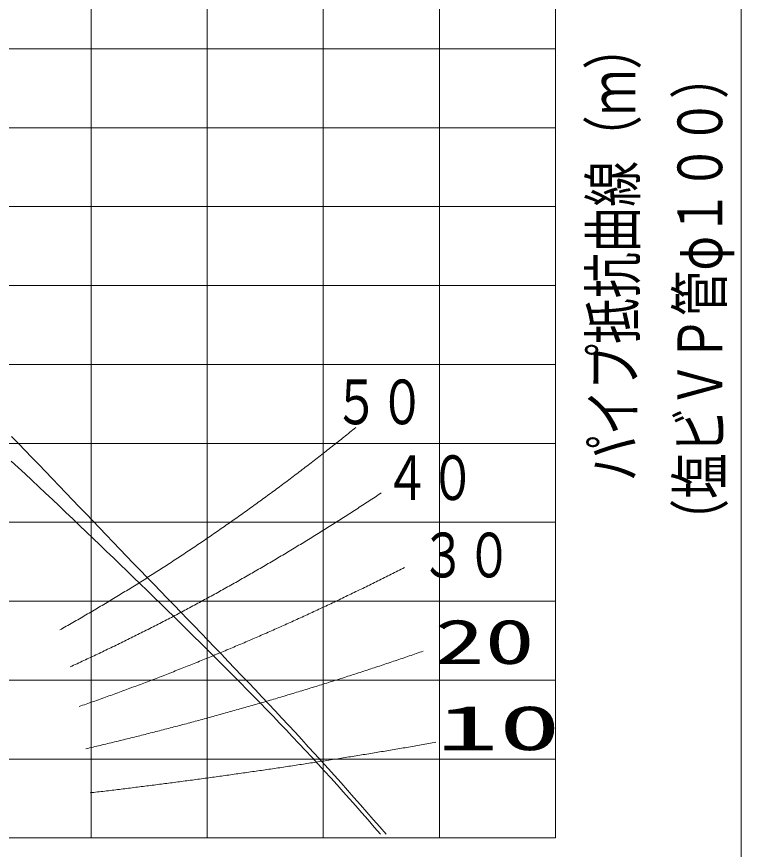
# Model space of a CAD drawing. Units: millimetres on the paper. Extents: x -305 to 305, y -152 to 152.
# Drawn here: x -205.3 to -158.5, y -100.8 to -46.9 of the extents above; entities that cross this region are included whole.
import ezdxf
from ezdxf.enums import TextEntityAlignment as Align

# ---------------------------------------------------------------- set-up
doc = ezdxf.new("R2010")
doc.units = ezdxf.units.MM
doc.linetypes.add('LONG_DASHED2', pattern=[13, 12, -1])
doc.layers.add('0-0_PV', color=7, linetype='Continuous', lineweight=9)
doc.styles.add('ＭＳ ゴシック', font='')
doc.styles.get('ＭＳ ゴシック').set_extended_font_data('MS Gothic')

msp = doc.modelspace()

# ---------------------------------------------------------------- linework, layer by layer
at = {"layer": '0-0_PV'}
for p, q in [((-158.484, -3.013), (-158.484, -112.013)), ((-200.485, -23.482), (-200.485, -100.013)), ((-192.985, -23.482), (-192.985, -100.013)), ((-185.485, -23.482), (-185.485, -100.013)), ((-177.985, -23.482), (-177.985, -100.013)), ((-170.484, -23.482), (-170.484, -100.013)), ((-245.485, -48.992), (-170.484, -48.992)), ((-245.485, -54.095), (-170.484, -54.095)), ((-245.485, -59.197), (-170.484, -59.197)), ((-245.485, -64.299), (-170.484, -64.299)), ((-245.485, -69.401), (-170.484, -69.401)), ((-245.485, -74.503), (-170.484, -74.503)), ((-245.485, -79.605), (-170.484, -79.605)), ((-245.485, -84.707), (-170.484, -84.707)), ((-245.485, -89.809), (-170.484, -89.809)), ((-170.484, -94.911), (-245.485, -94.911)), ((-245.485, -100.013), (-170.484, -100.013))]:
    msp.add_line(p, q, dxfattribs=at)
for points in [[(-186.652, -76.052), (-186.555, -75.978), (-186.458, -75.903), (-186.361, -75.829), (-186.265, -75.754), (-186.168, -75.68), (-186.071, -75.605), (-185.975, -75.53), (-185.878, -75.455), (-185.782, -75.38), (-185.686, -75.305), (-185.589, -75.23), (-185.493, -75.155), (-185.397, -75.08), (-185.301, -75.005), (-185.205, -74.929), (-185.109, -74.854), (-185.013, -74.778), (-184.917, -74.703), (-184.821, -74.627), (-184.726, -74.551), (-184.63, -74.475), (-184.534, -74.399), (-184.439, -74.323), (-184.343, -74.247), (-184.248, -74.171), (-184.152, -74.095), (-184.057, -74.019), (-183.962, -73.942), (-183.867, -73.866), (-183.771, -73.789), (-183.676, -73.713), (-183.581, -73.636), (-183.486, -73.559), (-183.391, -73.482), (-183.391, -73.482)], [(-198.195, -81.79), (-198.632, -81.335), (-199.068, -80.881), (-199.505, -80.426), (-199.941, -79.971), (-200.377, -79.515), (-200.813, -79.06), (-201.249, -78.605), (-201.685, -78.15), (-202.122, -77.695), (-202.558, -77.24), (-202.995, -76.785), (-203.432, -76.331), (-203.87, -75.877), (-204.308, -75.423), (-204.746, -74.97), (-205.185, -74.518), (-205.625, -74.067)], [(-190.478, -78.886), (-190.379, -78.815), (-190.28, -78.744), (-190.18, -78.672), (-190.081, -78.601), (-189.982, -78.53), (-189.883, -78.458), (-189.785, -78.387), (-189.686, -78.315), (-189.587, -78.243), (-189.488, -78.171), (-189.39, -78.099), (-189.291, -78.027), (-189.192, -77.955), (-189.094, -77.883), (-188.996, -77.811), (-188.897, -77.738), (-188.799, -77.666), (-188.701, -77.593), (-188.602, -77.521), (-188.504, -77.448), (-188.406, -77.375), (-188.308, -77.303), (-188.21, -77.23), (-188.113, -77.157), (-188.015, -77.084), (-187.917, -77.01), (-187.819, -76.937), (-187.722, -76.864), (-187.624, -76.79), (-187.527, -76.717), (-187.429, -76.643), (-187.332, -76.57), (-187.235, -76.496), (-187.137, -76.422), (-187.04, -76.348), (-186.943, -76.274), (-186.846, -76.2), (-186.749, -76.126), (-186.652, -76.052)], [(-185.206, -79.946), (-185.103, -79.882), (-185, -79.817), (-184.898, -79.752), (-184.795, -79.688), (-184.693, -79.623), (-184.59, -79.558), (-184.488, -79.493), (-184.386, -79.427), (-184.283, -79.362), (-184.181, -79.297), (-184.079, -79.231), (-183.977, -79.166), (-183.875, -79.1), (-183.773, -79.035), (-183.671, -78.969), (-183.569, -78.903), (-183.467, -78.837), (-183.365, -78.771), (-183.263, -78.705), (-183.162, -78.639), (-183.06, -78.573), (-182.958, -78.507), (-182.857, -78.44), (-182.755, -78.374), (-182.654, -78.307), (-182.552, -78.241), (-182.451, -78.174), (-182.35, -78.107), (-182.248, -78.041), (-182.147, -77.974), (-182.046, -77.907), (-181.945, -77.84), (-181.844, -77.773), (-181.743, -77.705), (-181.743, -77.705)], [(-194.397, -81.59), (-194.295, -81.523), (-194.194, -81.455), (-194.092, -81.387), (-193.991, -81.319), (-193.889, -81.251), (-193.788, -81.183), (-193.687, -81.115), (-193.586, -81.047), (-193.484, -80.978), (-193.383, -80.91), (-193.282, -80.841), (-193.181, -80.773), (-193.08, -80.704), (-192.98, -80.635), (-192.879, -80.566), (-192.778, -80.497), (-192.677, -80.428), (-192.577, -80.359), (-192.476, -80.29), (-192.376, -80.22), (-192.275, -80.151), (-192.175, -80.081), (-192.075, -80.012), (-191.974, -79.942), (-191.874, -79.872), (-191.774, -79.802), (-191.674, -79.732), (-191.574, -79.662), (-191.474, -79.592), (-191.374, -79.522), (-191.274, -79.452), (-191.175, -79.381), (-191.075, -79.311), (-190.975, -79.24), (-190.876, -79.169), (-190.776, -79.099), (-190.677, -79.028), (-190.577, -78.957), (-190.478, -78.886)], [(-189.251, -82.401), (-189.146, -82.34), (-189.041, -82.278), (-188.937, -82.217), (-188.832, -82.155), (-188.728, -82.093), (-188.623, -82.032), (-188.519, -81.97), (-188.415, -81.908), (-188.31, -81.846), (-188.206, -81.784), (-188.102, -81.722), (-187.998, -81.659), (-187.894, -81.597), (-187.79, -81.534), (-187.686, -81.472), (-187.582, -81.409), (-187.478, -81.347), (-187.374, -81.284), (-187.27, -81.221), (-187.167, -81.158), (-187.063, -81.095), (-186.959, -81.032), (-186.856, -80.969), (-186.752, -80.906), (-186.649, -80.842), (-186.545, -80.779), (-186.442, -80.715), (-186.339, -80.652), (-186.236, -80.588), (-186.132, -80.524), (-186.029, -80.46), (-185.926, -80.396), (-185.823, -80.332), (-185.72, -80.268), (-185.617, -80.204), (-185.514, -80.14), (-185.411, -80.075), (-185.309, -80.011), (-185.206, -79.946)], [(-198.409, -84.155), (-198.305, -84.091), (-198.201, -84.027), (-198.097, -83.962), (-197.993, -83.898), (-197.89, -83.834), (-197.786, -83.77), (-197.682, -83.705), (-197.579, -83.64), (-197.475, -83.576), (-197.372, -83.511), (-197.268, -83.446), (-197.165, -83.381), (-197.062, -83.316), (-196.958, -83.251), (-196.855, -83.185), (-196.752, -83.12), (-196.649, -83.055), (-196.546, -82.989), (-196.443, -82.923), (-196.34, -82.858), (-196.237, -82.792), (-196.135, -82.726), (-196.032, -82.66), (-195.929, -82.594), (-195.827, -82.527), (-195.724, -82.461), (-195.622, -82.395), (-195.519, -82.328), (-195.417, -82.262), (-195.315, -82.195), (-195.213, -82.128), (-195.11, -82.061), (-195.008, -81.994), (-194.906, -81.927), (-194.804, -81.86), (-194.702, -81.793), (-194.601, -81.725), (-194.499, -81.658), (-194.397, -81.59)], [(-181.429, -99.767), (-181.842, -99.291), (-182.256, -98.816), (-182.671, -98.341), (-183.087, -97.868), (-183.504, -97.395), (-183.922, -96.923), (-184.341, -96.452), (-184.762, -95.982), (-185.183, -95.513), (-185.606, -95.046), (-186.029, -94.579), (-186.454, -94.113), (-186.88, -93.648), (-187.307, -93.185), (-187.736, -92.722), (-188.165, -92.26), (-188.595, -91.8), (-189.027, -91.34), (-189.459, -90.881), (-189.892, -90.423), (-190.326, -89.965), (-190.76, -89.508), (-191.195, -89.052), (-191.631, -88.597), (-192.067, -88.141), (-192.504, -87.687), (-192.941, -87.232), (-193.378, -86.778), (-193.816, -86.324), (-194.254, -85.871), (-194.692, -85.418), (-195.13, -84.964), (-195.568, -84.511), (-196.006, -84.058), (-196.444, -83.605), (-196.882, -83.151), (-197.32, -82.698), (-197.758, -82.244), (-198.195, -81.79)], [(-193.372, -84.724), (-193.266, -84.666), (-193.159, -84.608), (-193.052, -84.55), (-192.946, -84.492), (-192.84, -84.434), (-192.733, -84.376), (-192.627, -84.317), (-192.521, -84.259), (-192.414, -84.2), (-192.308, -84.141), (-192.202, -84.083), (-192.096, -84.024), (-191.99, -83.965), (-191.884, -83.906), (-191.778, -83.847), (-191.672, -83.787), (-191.566, -83.728), (-191.461, -83.669), (-191.355, -83.609), (-191.249, -83.55), (-191.144, -83.49), (-191.038, -83.43), (-190.932, -83.37), (-190.827, -83.31), (-190.721, -83.25), (-190.616, -83.19), (-190.511, -83.13), (-190.405, -83.07), (-190.3, -83.009), (-190.195, -82.949), (-190.09, -82.888), (-189.985, -82.828), (-189.88, -82.767), (-189.775, -82.706), (-189.67, -82.645), (-189.565, -82.584), (-189.46, -82.523), (-189.355, -82.462), (-189.251, -82.401)], [(-183.917, -84.349), (-183.809, -84.297), (-183.701, -84.244), (-183.592, -84.192), (-183.484, -84.139), (-183.376, -84.087), (-183.267, -84.034), (-183.159, -83.981), (-183.051, -83.929), (-182.943, -83.876), (-182.835, -83.823), (-182.727, -83.77), (-182.619, -83.717), (-182.511, -83.663), (-182.403, -83.61), (-182.295, -83.557), (-182.187, -83.503), (-182.079, -83.45), (-181.971, -83.396), (-181.864, -83.342), (-181.756, -83.289), (-181.648, -83.235), (-181.541, -83.181), (-181.433, -83.127), (-181.325, -83.073), (-181.218, -83.019), (-181.11, -82.965), (-181.003, -82.91), (-180.896, -82.856), (-180.788, -82.802), (-180.681, -82.747), (-180.574, -82.692), (-180.466, -82.638), (-180.359, -82.583), (-180.252, -82.528)], [(-202.513, -86.568), (-202.407, -86.508), (-202.301, -86.448), (-202.195, -86.388), (-202.088, -86.328), (-201.982, -86.268), (-201.876, -86.207), (-201.77, -86.147), (-201.664, -86.086), (-201.558, -86.025), (-201.452, -85.964), (-201.347, -85.903), (-201.241, -85.842), (-201.135, -85.781), (-201.03, -85.72), (-200.924, -85.658), (-200.819, -85.597), (-200.713, -85.535), (-200.608, -85.474), (-200.502, -85.412), (-200.397, -85.35), (-200.292, -85.288), (-200.187, -85.226), (-200.082, -85.164), (-199.977, -85.101), (-199.872, -85.039), (-199.767, -84.976), (-199.662, -84.914), (-199.557, -84.851), (-199.453, -84.788), (-199.348, -84.725), (-199.244, -84.662), (-199.139, -84.599), (-199.035, -84.536), (-198.93, -84.473), (-198.826, -84.409), (-198.722, -84.346), (-198.617, -84.282), (-198.513, -84.218), (-198.409, -84.155)], [(-188.175, -86.327), (-188.065, -86.278), (-187.955, -86.229), (-187.845, -86.179), (-187.736, -86.13), (-187.626, -86.08), (-187.516, -86.031), (-187.407, -85.981), (-187.297, -85.931), (-187.188, -85.881), (-187.078, -85.831), (-186.968, -85.781), (-186.859, -85.731), (-186.75, -85.681), (-186.64, -85.631), (-186.531, -85.58), (-186.422, -85.53), (-186.312, -85.48), (-186.203, -85.429), (-186.094, -85.378), (-185.985, -85.328), (-185.875, -85.277), (-185.766, -85.226), (-185.657, -85.175), (-185.548, -85.124), (-185.439, -85.073), (-185.33, -85.022), (-185.221, -84.97), (-185.113, -84.919), (-185.004, -84.868), (-184.895, -84.816), (-184.786, -84.765), (-184.677, -84.713), (-184.569, -84.661), (-184.46, -84.609), (-184.351, -84.557), (-184.243, -84.505), (-184.134, -84.453), (-184.026, -84.401), (-183.917, -84.349)], [(-197.568, -86.91), (-197.46, -86.856), (-197.352, -86.801), (-197.243, -86.747), (-197.135, -86.692), (-197.026, -86.638), (-196.918, -86.583), (-196.81, -86.528), (-196.702, -86.473), (-196.594, -86.418), (-196.486, -86.363), (-196.377, -86.308), (-196.27, -86.253), (-196.162, -86.197), (-196.054, -86.142), (-195.946, -86.086), (-195.838, -86.03), (-195.73, -85.975), (-195.623, -85.919), (-195.515, -85.863), (-195.407, -85.807), (-195.3, -85.751), (-195.192, -85.694), (-195.085, -85.638), (-194.977, -85.582), (-194.87, -85.525), (-194.763, -85.469), (-194.656, -85.412), (-194.548, -85.355), (-194.441, -85.298), (-194.334, -85.241), (-194.227, -85.184), (-194.12, -85.127), (-194.013, -85.07), (-193.906, -85.012), (-193.799, -84.955), (-193.692, -84.897), (-193.586, -84.84), (-193.479, -84.782), (-193.372, -84.724)], [(-192.487, -88.183), (-192.376, -88.137), (-192.265, -88.091), (-192.153, -88.045), (-192.042, -87.999), (-191.931, -87.952), (-191.82, -87.906), (-191.709, -87.859), (-191.598, -87.813), (-191.487, -87.766), (-191.376, -87.719), (-191.265, -87.672), (-191.155, -87.625), (-191.044, -87.578), (-190.933, -87.531), (-190.822, -87.484), (-190.712, -87.437), (-190.601, -87.389), (-190.49, -87.342), (-190.38, -87.294), (-190.269, -87.247), (-190.159, -87.199), (-190.048, -87.151), (-189.938, -87.104), (-189.827, -87.056), (-189.717, -87.008), (-189.606, -86.959), (-189.496, -86.911), (-189.386, -86.863), (-189.276, -86.815), (-189.165, -86.766), (-189.055, -86.718), (-188.945, -86.669), (-188.835, -86.621), (-188.725, -86.572), (-188.615, -86.523), (-188.505, -86.474), (-188.395, -86.425), (-188.285, -86.376), (-188.175, -86.327)], [(-201.837, -88.951), (-201.727, -88.9), (-201.616, -88.849), (-201.506, -88.799), (-201.396, -88.748), (-201.286, -88.697), (-201.176, -88.646), (-201.066, -88.595), (-200.956, -88.544), (-200.846, -88.493), (-200.736, -88.441), (-200.626, -88.39), (-200.516, -88.338), (-200.406, -88.287), (-200.297, -88.235), (-200.187, -88.183), (-200.077, -88.131), (-199.968, -88.079), (-199.858, -88.027), (-199.749, -87.975), (-199.639, -87.923), (-199.53, -87.87), (-199.42, -87.818), (-199.311, -87.765), (-199.202, -87.712), (-199.093, -87.659), (-198.983, -87.607), (-198.874, -87.554), (-198.765, -87.5), (-198.656, -87.447), (-198.547, -87.394), (-198.438, -87.34), (-198.329, -87.287), (-198.221, -87.233), (-198.112, -87.18), (-198.003, -87.126), (-197.894, -87.072), (-197.786, -87.018), (-197.677, -86.964), (-197.568, -86.91)], [(-196.851, -89.915), (-196.738, -89.872), (-196.626, -89.829), (-196.513, -89.786), (-196.401, -89.743), (-196.288, -89.7), (-196.176, -89.657), (-196.064, -89.613), (-195.951, -89.57), (-195.839, -89.526), (-195.727, -89.483), (-195.615, -89.439), (-195.503, -89.395), (-195.391, -89.352), (-195.278, -89.308), (-195.166, -89.264), (-195.054, -89.22), (-194.942, -89.176), (-194.83, -89.131), (-194.718, -89.087), (-194.607, -89.043), (-194.495, -88.998), (-194.383, -88.954), (-194.271, -88.909), (-194.159, -88.864), (-194.048, -88.819), (-193.936, -88.775), (-193.824, -88.73), (-193.713, -88.684), (-193.601, -88.639), (-193.489, -88.594), (-193.378, -88.549), (-193.266, -88.503), (-193.155, -88.458), (-193.044, -88.412), (-192.932, -88.367), (-192.821, -88.321), (-192.71, -88.275), (-192.598, -88.229), (-192.487, -88.183)], [(-182.878, -89.234), (-182.764, -89.196), (-182.651, -89.159), (-182.537, -89.122), (-182.424, -89.085), (-182.31, -89.047), (-182.197, -89.01), (-182.083, -88.972), (-181.97, -88.935), (-181.857, -88.897), (-181.743, -88.859), (-181.63, -88.821), (-181.517, -88.784), (-181.403, -88.746), (-181.29, -88.708), (-181.177, -88.67), (-181.064, -88.632), (-180.95, -88.593), (-180.837, -88.555), (-180.724, -88.517), (-180.611, -88.479), (-180.498, -88.44), (-180.385, -88.402), (-180.271, -88.363), (-180.158, -88.324), (-180.045, -88.286), (-179.932, -88.247), (-179.819, -88.208), (-179.706, -88.169), (-179.593, -88.13), (-179.48, -88.091), (-179.368, -88.052), (-179.255, -88.013), (-179.142, -87.974), (-179.029, -87.935), (-179.029, -87.935)], [(-187.322, -90.633), (-187.208, -90.598), (-187.094, -90.563), (-186.979, -90.529), (-186.865, -90.494), (-186.751, -90.459), (-186.637, -90.424), (-186.522, -90.389), (-186.408, -90.354), (-186.294, -90.318), (-186.18, -90.283), (-186.066, -90.248), (-185.952, -90.213), (-185.838, -90.177), (-185.723, -90.142), (-185.609, -90.106), (-185.495, -90.07), (-185.381, -90.035), (-185.267, -89.999), (-185.153, -89.963), (-185.039, -89.927), (-184.925, -89.891), (-184.811, -89.855), (-184.698, -89.819), (-184.584, -89.783), (-184.47, -89.747), (-184.356, -89.711), (-184.242, -89.674), (-184.128, -89.638), (-184.015, -89.602), (-183.901, -89.565), (-183.787, -89.528), (-183.673, -89.492), (-183.56, -89.455), (-183.446, -89.418), (-183.332, -89.382), (-183.219, -89.345), (-183.105, -89.308), (-182.991, -89.271), (-182.878, -89.234)], [(-201.263, -91.518), (-201.149, -91.479), (-201.036, -91.439), (-200.922, -91.399), (-200.808, -91.36), (-200.695, -91.32), (-200.581, -91.28), (-200.468, -91.24), (-200.354, -91.2), (-200.241, -91.16), (-200.127, -91.119), (-200.014, -91.079), (-199.9, -91.039), (-199.787, -90.998), (-199.674, -90.957), (-199.56, -90.917), (-199.447, -90.876), (-199.334, -90.835), (-199.221, -90.794), (-199.107, -90.753), (-198.994, -90.712), (-198.881, -90.671), (-198.768, -90.63), (-198.655, -90.588), (-198.542, -90.547), (-198.429, -90.505), (-198.316, -90.464), (-198.203, -90.422), (-198.09, -90.38), (-197.977, -90.338), (-197.865, -90.296), (-197.752, -90.254), (-197.639, -90.212), (-197.526, -90.17), (-197.414, -90.128), (-197.301, -90.085), (-197.188, -90.043), (-197.076, -90), (-196.963, -89.957), (-196.851, -89.915)], [(-191.796, -91.935), (-191.681, -91.903), (-191.566, -91.87), (-191.451, -91.838), (-191.336, -91.806), (-191.221, -91.773), (-191.106, -91.741), (-190.991, -91.708), (-190.876, -91.676), (-190.761, -91.643), (-190.646, -91.61), (-190.532, -91.577), (-190.417, -91.545), (-190.302, -91.512), (-190.187, -91.479), (-190.072, -91.446), (-189.957, -91.412), (-189.843, -91.379), (-189.728, -91.346), (-189.613, -91.313), (-189.498, -91.279), (-189.384, -91.246), (-189.269, -91.212), (-189.154, -91.179), (-189.04, -91.145), (-188.925, -91.111), (-188.811, -91.078), (-188.696, -91.044), (-188.581, -91.01), (-188.467, -90.976), (-188.352, -90.942), (-188.238, -90.908), (-188.123, -90.874), (-188.009, -90.839), (-187.894, -90.805), (-187.78, -90.771), (-187.666, -90.736), (-187.551, -90.702), (-187.437, -90.667), (-187.322, -90.633)], [(-196.297, -93.14), (-196.182, -93.11), (-196.066, -93.08), (-195.95, -93.051), (-195.835, -93.021), (-195.719, -92.991), (-195.603, -92.961), (-195.488, -92.931), (-195.372, -92.901), (-195.256, -92.87), (-195.141, -92.84), (-195.025, -92.81), (-194.91, -92.779), (-194.794, -92.749), (-194.679, -92.718), (-194.563, -92.688), (-194.448, -92.657), (-194.332, -92.627), (-194.217, -92.596), (-194.101, -92.565), (-193.986, -92.534), (-193.87, -92.503), (-193.755, -92.472), (-193.64, -92.441), (-193.524, -92.41), (-193.409, -92.379), (-193.294, -92.347), (-193.178, -92.316), (-193.063, -92.285), (-192.948, -92.253), (-192.833, -92.222), (-192.717, -92.19), (-192.602, -92.158), (-192.487, -92.127), (-192.372, -92.095), (-192.257, -92.063), (-192.142, -92.031), (-192.026, -91.999), (-191.911, -91.967), (-191.796, -91.935)], [(-200.823, -94.248), (-200.707, -94.22), (-200.591, -94.193), (-200.474, -94.166), (-200.358, -94.138), (-200.242, -94.111), (-200.125, -94.083), (-200.009, -94.056), (-199.893, -94.028), (-199.777, -94.001), (-199.661, -93.973), (-199.544, -93.945), (-199.428, -93.917), (-199.312, -93.889), (-199.196, -93.861), (-199.08, -93.833), (-198.964, -93.805), (-198.848, -93.777), (-198.731, -93.748), (-198.615, -93.72), (-198.499, -93.692), (-198.383, -93.663), (-198.267, -93.635), (-198.151, -93.606), (-198.035, -93.577), (-197.919, -93.549), (-197.803, -93.52), (-197.687, -93.491), (-197.571, -93.462), (-197.456, -93.433), (-197.34, -93.404), (-197.224, -93.375), (-197.108, -93.346), (-196.992, -93.317), (-196.876, -93.287), (-196.76, -93.258), (-196.645, -93.228), (-196.529, -93.199), (-196.413, -93.169), (-196.297, -93.14)], [(-182.2, -94.512), (-182.082, -94.492), (-181.965, -94.473), (-181.848, -94.453), (-181.731, -94.434), (-181.614, -94.414), (-181.496, -94.395), (-181.379, -94.375), (-181.262, -94.356), (-181.145, -94.336), (-181.028, -94.316), (-180.911, -94.296), (-180.794, -94.277), (-180.677, -94.257), (-180.559, -94.237), (-180.442, -94.217), (-180.325, -94.197), (-180.208, -94.177), (-180.091, -94.157), (-179.974, -94.137), (-179.857, -94.117), (-179.74, -94.097), (-179.623, -94.077), (-179.506, -94.057), (-179.389, -94.036), (-179.272, -94.016), (-179.155, -93.996), (-179.038, -93.975), (-178.921, -93.955), (-178.804, -93.935), (-178.687, -93.914), (-178.57, -93.894), (-178.453, -93.873), (-178.336, -93.853), (-178.219, -93.832)], [(-186.774, -95.239), (-186.657, -95.221), (-186.54, -95.203), (-186.422, -95.185), (-186.305, -95.167), (-186.187, -95.149), (-186.07, -95.131), (-185.953, -95.113), (-185.835, -95.095), (-185.718, -95.076), (-185.6, -95.058), (-185.483, -95.04), (-185.366, -95.021), (-185.248, -95.003), (-185.131, -94.984), (-185.014, -94.966), (-184.896, -94.948), (-184.779, -94.929), (-184.662, -94.91), (-184.544, -94.892), (-184.427, -94.873), (-184.31, -94.854), (-184.193, -94.836), (-184.075, -94.817), (-183.958, -94.798), (-183.841, -94.779), (-183.723, -94.76), (-183.606, -94.741), (-183.489, -94.723), (-183.372, -94.704), (-183.254, -94.685), (-183.137, -94.665), (-183.02, -94.646), (-182.903, -94.627), (-182.786, -94.608), (-182.668, -94.589), (-182.551, -94.57), (-182.434, -94.55), (-182.317, -94.531), (-182.2, -94.512)], [(-191.358, -95.912), (-191.24, -95.896), (-191.122, -95.879), (-191.005, -95.862), (-190.887, -95.846), (-190.769, -95.829), (-190.652, -95.812), (-190.534, -95.796), (-190.417, -95.779), (-190.299, -95.762), (-190.182, -95.745), (-190.064, -95.728), (-189.946, -95.711), (-189.829, -95.694), (-189.711, -95.677), (-189.594, -95.66), (-189.476, -95.643), (-189.359, -95.626), (-189.241, -95.608), (-189.124, -95.591), (-189.006, -95.574), (-188.889, -95.557), (-188.771, -95.539), (-188.654, -95.522), (-188.536, -95.505), (-188.419, -95.487), (-188.301, -95.47), (-188.184, -95.452), (-188.066, -95.435), (-187.949, -95.417), (-187.831, -95.399), (-187.714, -95.382), (-187.596, -95.364), (-187.479, -95.346), (-187.361, -95.329), (-187.244, -95.311), (-187.127, -95.293), (-187.009, -95.275), (-186.892, -95.257), (-186.774, -95.239)], [(-195.948, -96.531), (-195.831, -96.516), (-195.713, -96.501), (-195.595, -96.486), (-195.477, -96.47), (-195.359, -96.455), (-195.242, -96.44), (-195.124, -96.424), (-195.006, -96.409), (-194.888, -96.393), (-194.77, -96.378), (-194.653, -96.362), (-194.535, -96.347), (-194.417, -96.331), (-194.3, -96.315), (-194.182, -96.3), (-194.064, -96.284), (-193.946, -96.268), (-193.829, -96.252), (-193.711, -96.236), (-193.593, -96.221), (-193.475, -96.205), (-193.358, -96.189), (-193.24, -96.173), (-193.122, -96.157), (-193.005, -96.141), (-192.887, -96.125), (-192.769, -96.108), (-192.652, -96.092), (-192.534, -96.076), (-192.416, -96.06), (-192.299, -96.044), (-192.181, -96.027), (-192.063, -96.011), (-191.946, -95.995), (-191.828, -95.978), (-191.71, -95.962), (-191.593, -95.945), (-191.475, -95.929), (-191.358, -95.912)], [(-200.546, -97.098), (-200.428, -97.084), (-200.31, -97.07), (-200.192, -97.056), (-200.074, -97.042), (-199.956, -97.028), (-199.838, -97.014), (-199.72, -97), (-199.602, -96.986), (-199.484, -96.972), (-199.366, -96.958), (-199.248, -96.943), (-199.131, -96.929), (-199.013, -96.915), (-198.895, -96.9), (-198.777, -96.886), (-198.659, -96.872), (-198.541, -96.857), (-198.423, -96.843), (-198.305, -96.828), (-198.187, -96.814), (-198.069, -96.799), (-197.952, -96.785), (-197.834, -96.77), (-197.716, -96.755), (-197.598, -96.741), (-197.48, -96.726), (-197.362, -96.711), (-197.244, -96.696), (-197.127, -96.682), (-197.009, -96.667), (-196.891, -96.652), (-196.773, -96.637), (-196.655, -96.622), (-196.537, -96.607), (-196.42, -96.592), (-196.302, -96.577), (-196.184, -96.562), (-196.066, -96.547), (-195.948, -96.531)]]:
    msp.add_lwpolyline(points, dxfattribs=at)
at = {"layer": '0-0_PV', "linetype": 'LONG_DASHED2'}
for points in [[(-198.178, -82.75), (-198.613, -82.328), (-199.049, -81.907), (-199.485, -81.486), (-199.921, -81.066), (-200.357, -80.646), (-200.794, -80.226), (-201.231, -79.807), (-201.669, -79.388), (-202.108, -78.97), (-202.547, -78.552), (-202.986, -78.135), (-203.427, -77.719), (-203.868, -77.304), (-204.309, -76.889), (-204.752, -76.475), (-205.196, -76.063), (-205.641, -75.651)], [(-181.797, -99.767), (-182.194, -99.309), (-182.592, -98.852), (-182.991, -98.396), (-183.391, -97.942), (-183.793, -97.488), (-184.197, -97.036), (-184.601, -96.585), (-185.007, -96.136), (-185.415, -95.687), (-185.824, -95.24), (-186.234, -94.794), (-186.646, -94.35), (-187.06, -93.907), (-187.475, -93.466), (-187.891, -93.025), (-188.309, -92.587), (-188.728, -92.149), (-189.148, -91.713), (-189.57, -91.277), (-189.992, -90.843), (-190.416, -90.41), (-190.841, -89.978), (-191.267, -89.547), (-191.694, -89.117), (-192.122, -88.688), (-192.55, -88.26), (-192.98, -87.833), (-193.41, -87.406), (-193.841, -86.98), (-194.272, -86.555), (-194.705, -86.13), (-195.137, -85.706), (-195.571, -85.283), (-196.004, -84.86), (-196.438, -84.437), (-196.873, -84.015), (-197.307, -83.593), (-197.742, -83.171), (-198.178, -82.75)]]:
    msp.add_lwpolyline(points, dxfattribs=at)

# ---------------------------------------------------------------- texts
at = {"layer": '0-0_PV', "style": 'ＭＳ ゴシック', "width": 0.75}
for s, height, p in [('\u3000パイプ抵抗曲線（ｍ）', 2.889, (-164.465, -79.893)), ('（塩ビＶＰ管φ１００）', 2.886, (-158.854, -81.046))]:
    msp.add_text(s, height=height, rotation=90, dxfattribs=at).set_placement(p, align=Align.BOTTOM_LEFT)
at = {"layer": '0-0_PV', "style": 'ＭＳ ゴシック'}
for s, height, width, p in [('５０', 2.889, 0.75, (-184.823, -74.136)), ('４０', 2.889, 0.75, (-181.565, -79.034)), ('３０', 2.889, 0.75, (-179.213, -84.034)), ('20', 2.889, 1.65, (-178.312, -89.634)), ('10', 2.886, 2.05, (-178.19, -95.205))]:
    msp.add_text(s, height=height, dxfattribs=dict(at, width=width)).set_placement(p, align=Align.BOTTOM_LEFT)

doc.saveas('drawing.dxf')
